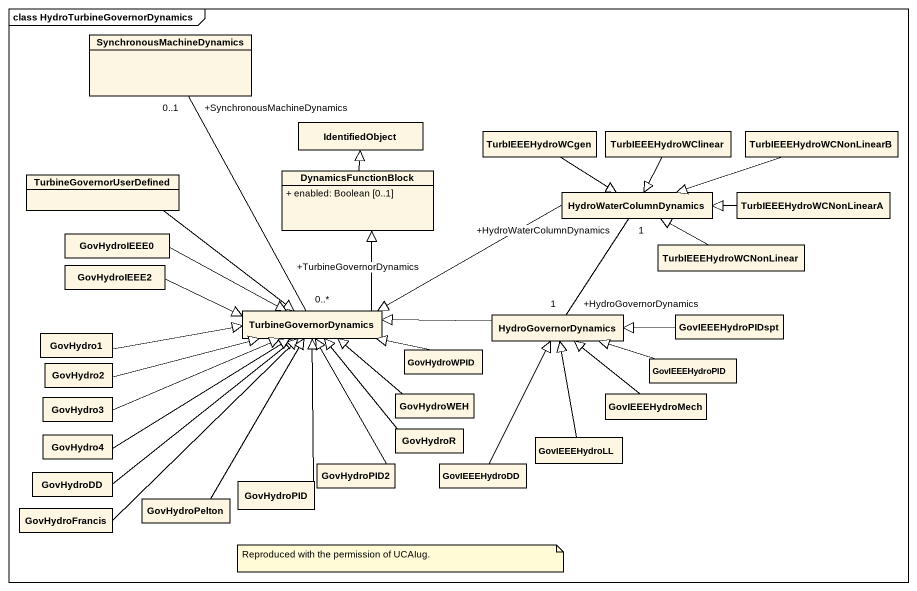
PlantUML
@startuml
mainframe class HydroTurbineGovernorDynamics
hide circle
hide empty members
skinparam classAttributeIconSize 0
class SynchronousMachineDynamics
class IdentifiedObject
class TurbIEEEHydroWCgen
class TurbIEEEHydroWClinear
class TurbIEEEHydroWCNonLinearB
class TurbineGovernorUserDefined
class DynamicsFunctionBlock {
  + enabled: Boolean [0..1]
}
class HydroWaterColumnDynamics
class TurbIEEEHydroWCNonLinearA
class GovHydroIEEE0
class GovHydroIEEE2
class TurbIEEEHydroWCNonLinear
class TurbineGovernorDynamics
class GovHydro1
class GovHydroWPID
class HydroGovernorDynamics
class GovIEEEHydroPIDspt
class GovHydro2
class GovIEEEHydroPID
class GovHydro3
class GovHydroR
class GovHydroWEH
class GovIEEEHydroMech
class GovHydro4
class GovHydroPID2
class GovIEEEHydroDD
class GovIEEEHydroLL
class GovHydroFrancis
class GovHydroDD
class GovHydroPelton
class GovHydroPID
SynchronousMachineDynamics "+SynchronousMachineDynamics\n0..1" -- "+TurbineGovernorDynamics\n0..*" TurbineGovernorDynamics
TurbIEEEHydroWCgen --|> HydroWaterColumnDynamics
TurbIEEEHydroWClinear --|> HydroWaterColumnDynamics
TurbIEEEHydroWCNonLinearB -left-|> HydroWaterColumnDynamics
TurbineGovernorUserDefined --|> TurbineGovernorDynamics
DynamicsFunctionBlock -up-|> IdentifiedObject
HydroWaterColumnDynamics -left-|> TurbineGovernorDynamics
TurbIEEEHydroWCNonLinearA -left-|> HydroWaterColumnDynamics
GovHydroIEEE0 -right-|> TurbineGovernorDynamics
GovHydroIEEE2 -right-|> TurbineGovernorDynamics
TurbIEEEHydroWCNonLinear -left-|> HydroWaterColumnDynamics
TurbineGovernorDynamics -up-|> DynamicsFunctionBlock
GovHydro1 -right-|> TurbineGovernorDynamics
GovHydroWPID -left-|> TurbineGovernorDynamics
HydroGovernorDynamics "+HydroGovernorDynamics\n1" -up- "+HydroWaterColumnDynamics\n1" HydroWaterColumnDynamics
HydroGovernorDynamics -left-|> TurbineGovernorDynamics
GovIEEEHydroPIDspt -left-|> HydroGovernorDynamics
GovHydro2 -right-|> TurbineGovernorDynamics
GovIEEEHydroPID -left-|> HydroGovernorDynamics
GovHydro3 -right-|> TurbineGovernorDynamics
GovHydroR -up-|> TurbineGovernorDynamics
GovHydroWEH -up-|> TurbineGovernorDynamics
GovIEEEHydroMech -up-|> HydroGovernorDynamics
GovHydro4 -right-|> TurbineGovernorDynamics
GovHydroPID2 -up-|> TurbineGovernorDynamics
GovIEEEHydroDD -up-|> HydroGovernorDynamics
GovIEEEHydroLL -up-|> HydroGovernorDynamics
GovHydroFrancis -up-|> TurbineGovernorDynamics
GovHydroDD -up-|> TurbineGovernorDynamics
GovHydroPelton -up-|> TurbineGovernorDynamics
GovHydroPID -up-|> TurbineGovernorDynamics
note as N1
  Reproduced with the permission of UCAIug.
end note
@enduml
